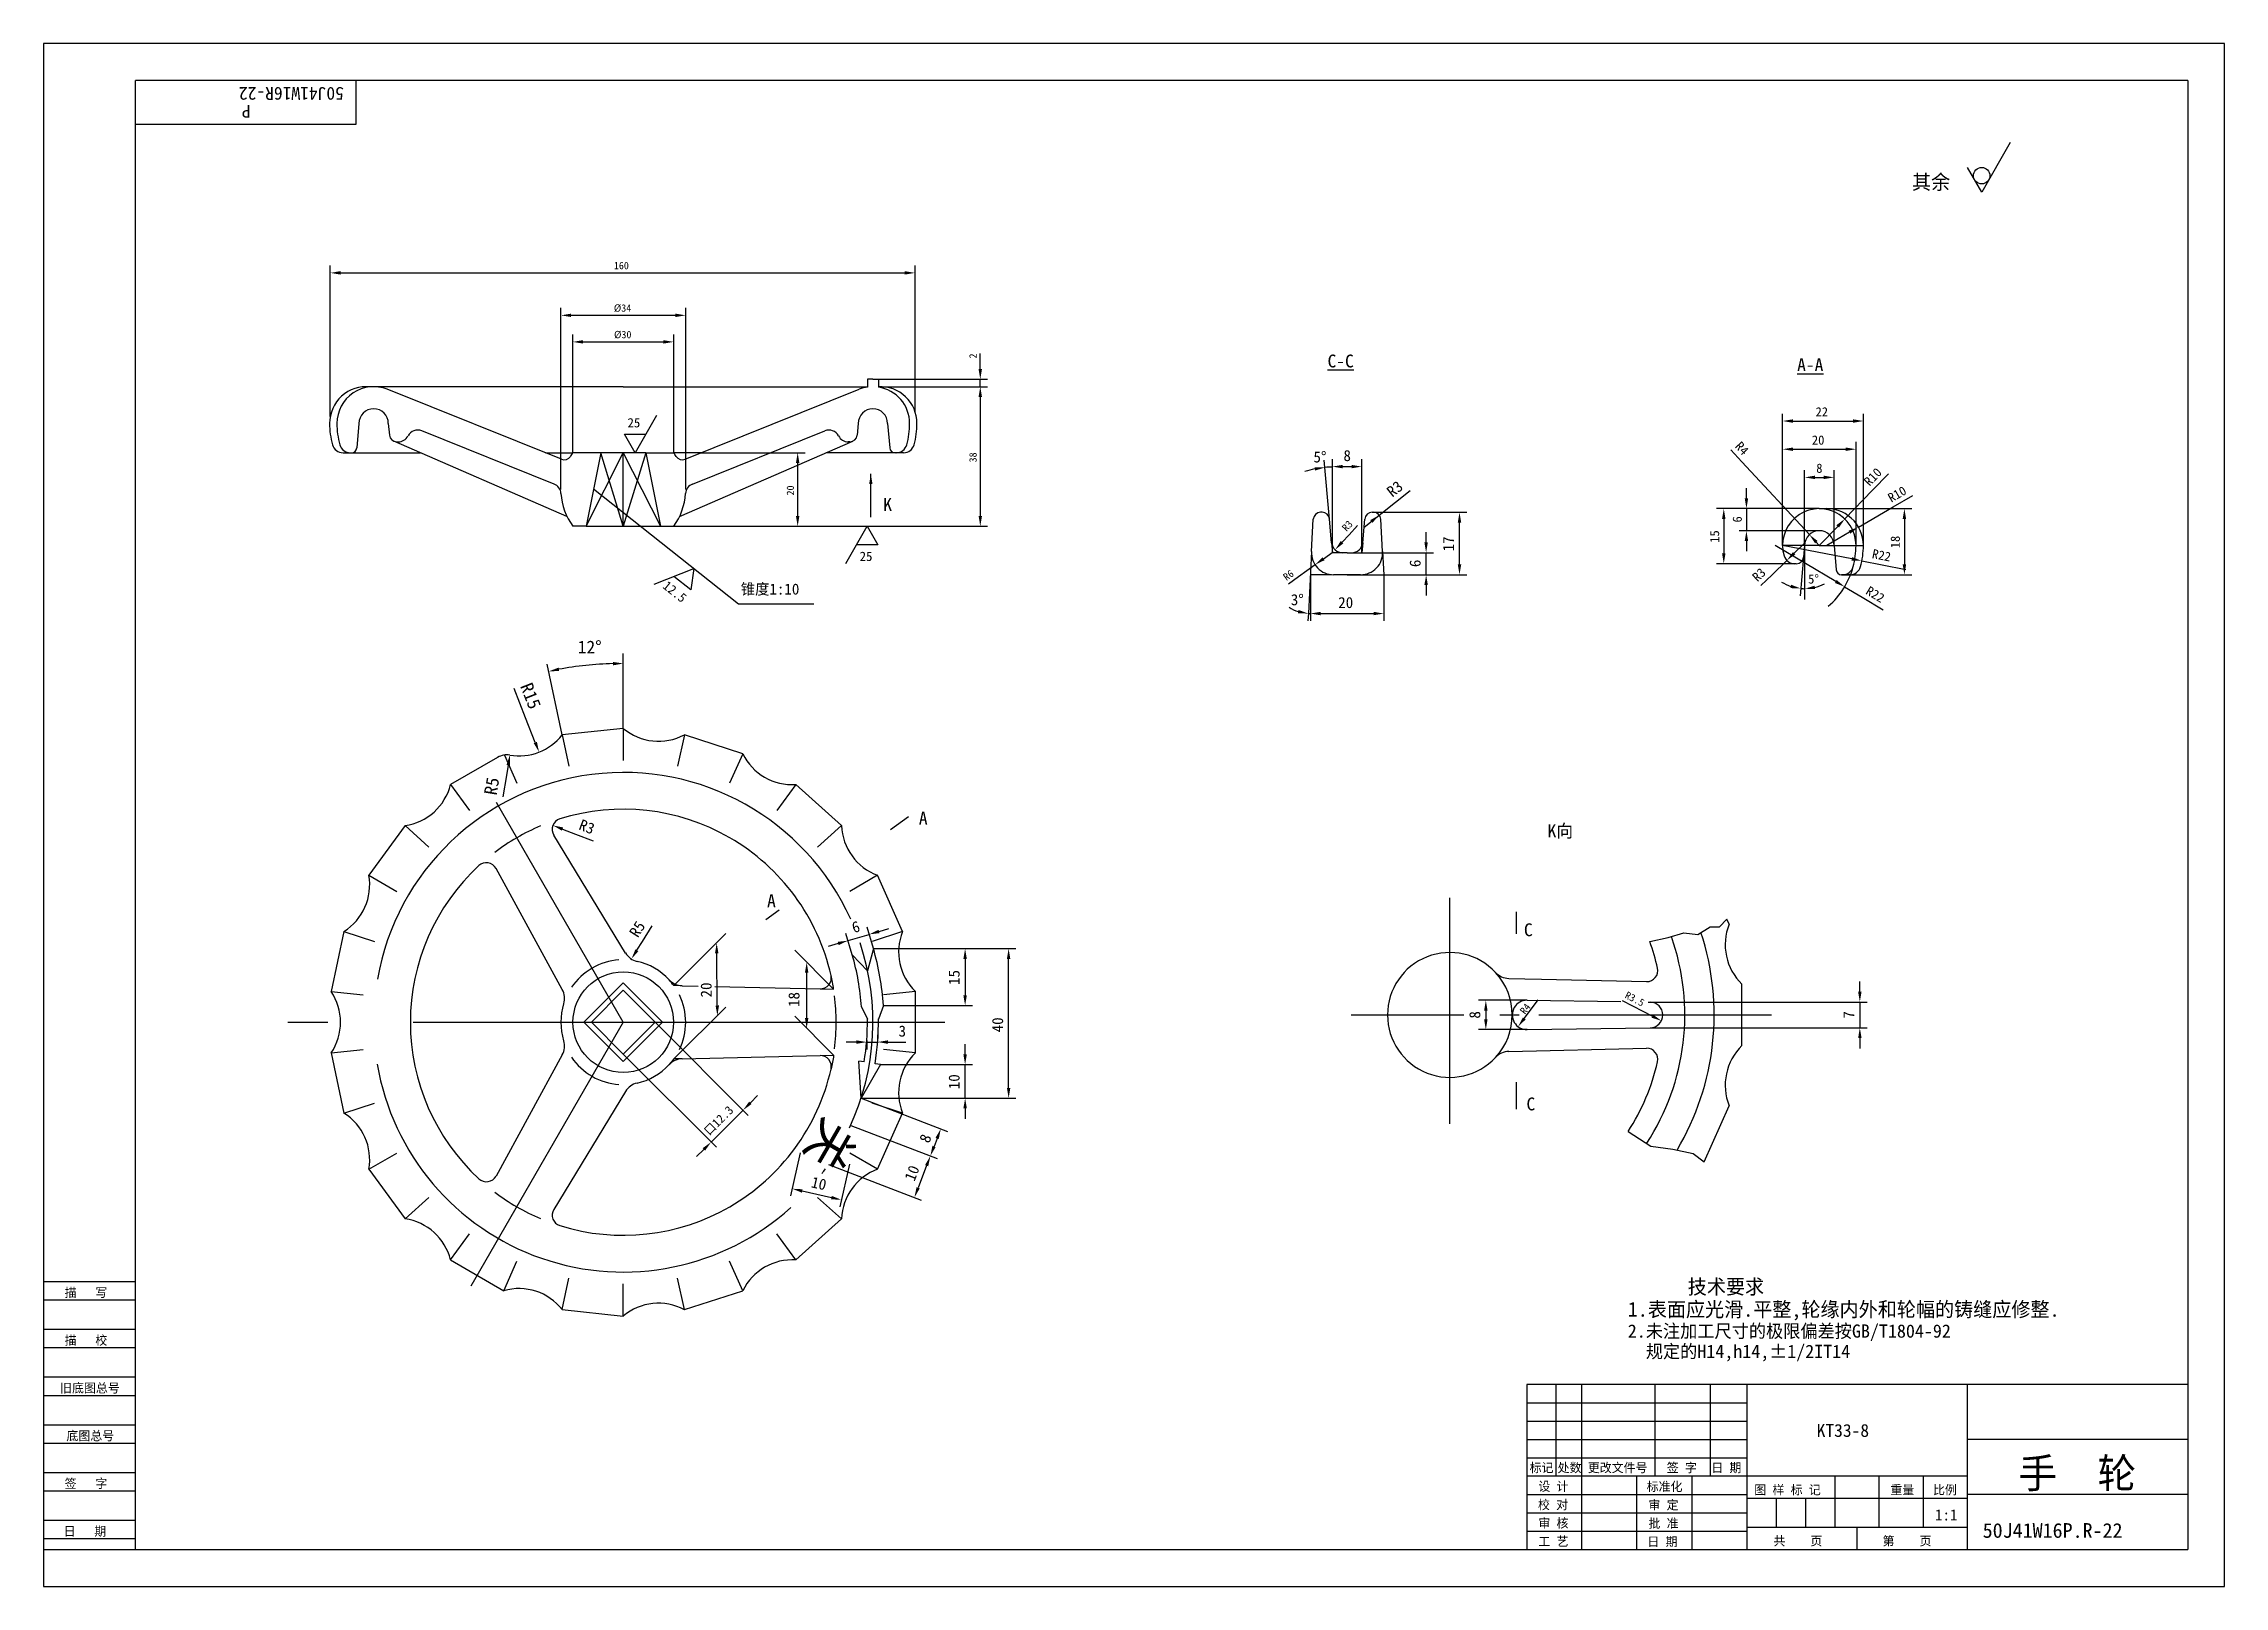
# Model space of a CAD drawing. Header units: metres. Extents: x 0 to 594, y 0 to 420.
import ezdxf

# ---------------------------------------------------------------- set-up
doc = ezdxf.new("R2010")
doc.units = ezdxf.units.M
for name, color, linetype in [('B', 3, 'Continuous'), ('C', 6, 'Continuous'), ('D', 1, 'Continuous'), ('FL', 5, 'Continuous'), ('T', 7, 'Continuous'), ('TL', 4, 'Continuous')]:
    doc.layers.add(name, color=color, linetype=linetype)

# ---------------------------------------------------------------- blocks, each defined once
blk = doc.blocks.new('TUKUN2')
at = {"layer": 'FL'}
for p, q in [((0, 420), (0, 0)), ((594, 420), (0, 420)), ((594, 0), (594, 420)), ((0, 78), (25, 78)), ((0, 70), (25, 70)), ((0, 65), (25, 65)), ((0, 57), (25, 57)), ((412, 30), (412, 55)), ((419, 10), (419, 55)), ((439, 30), (439, 55)), ((454, 30), (454, 55)), ((0, 52), (25, 52)), ((404, 50), (464, 50)), ((0, 44), (25, 44)), ((404, 45), (464, 45)), ((0, 39), (25, 39)), ((404, 40), (464, 40)), ((0, 31), (25, 31)), ((404, 35), (464, 35)), ((449, 10), (449, 30)), ((0, 26), (25, 26)), ((404, 25), (464, 25)), ((0, 18), (25, 18)), ((404, 20), (464, 20)), ((0, 13), (25, 13)), ((404, 15), (464, 15)), ((0, 0), (594, 0))]:
    blk.add_line(p, q, dxfattribs=at)
at = {"layer": 'TL'}
for p, q in [((25, 10), (25, 410)), ((584, 410), (25, 410)), ((85, 410), (85, 398)), ((584, 410), (584, 10)), ((85, 398), (25, 398)), ((0, 83), (25, 83)), ((404, 55), (404, 10)), ((584, 55), (404, 55)), ((464, 10), (464, 55)), ((524, 10), (524, 55)), ((584, 40), (524, 40)), ((524, 30), (404, 30)), ((434, 10), (434, 30)), ((488, 16), (488, 30)), ((500, 16), (500, 30)), ((512, 16), (512, 30)), ((464, 24), (524, 24)), ((472, 16), (472, 24)), ((480, 16), (480, 24)), ((584, 25), (524, 25)), ((524, 16), (464, 16)), ((494, 10), (494, 16)), ((0, 10), (584, 10))]:
    blk.add_line(p, q, dxfattribs=at)
at = {"layer": 'T'}
for s, p in [('描   写', (5.74, 78.76)), ('描   校', (5.74, 65.76)), ('旧底图总号', (4.49, 52.76)), ('底图总号', (6.22, 39.76)), ('标记', (404.75, 31.07)), ('处数', (412.38, 31.07)), ('更改文件号', (420.61, 31.07)), ('签 字', (442.1, 31.07)), ('日 期', (454.23, 31.07)), ('签   字', (5.74, 26.76)), ('校 对', (407.05, 20.99)), ('设 计', (407.14, 25.99)), ('标准化', (436.65, 25.93)), ('审 定', (437.13, 20.93)), ('图 样 标 记', (465.95, 25.04)), ('重量', (503.03, 25.04)), ('比例', (514.64, 25.04)), ('审 核', (407.14, 15.99)), ('批 准', (437.13, 15.93)), ('日   期', (5.45, 13.76)), ('工 艺', (407.14, 10.99)), ('日 期', (436.84, 10.93)), ('共    页', (471.18, 11.13)), ('第    页', (500.9, 11.13))]:
    blk.add_text(s, height=2.5, dxfattribs=at).set_placement(p)

msp = doc.modelspace()

# ---------------------------------------------------------------- linework, layer by layer
at = {"layer": 'B'}
for p, q in [((147.18, 153.58), (157.89, 164.29)), ((157.89, 164.29), (168.6, 153.58)), ((157.89, 142.87), (147.18, 153.58)), ((168.6, 153.58), (157.89, 142.87))]:
    msp.add_line(p, q, dxfattribs=at)
msp.add_lwpolyline([(395.5, 167.12, 2.55), (395.5, 144.02, 2.55)], format="xyb", dxfattribs=at)
for centre, radius, start, end in [((225.89, 316.61), 10, 0, 81.37), ((213.89, 316.61), 22, 344.74, 0), ((232.22, 311.61), 3, 270, 344.74)]:
    msp.add_arc(centre, radius, start, end, dxfattribs=at)
at = {"layer": 'C'}
for p, q in [((483.67, 283.4), (473.67, 283.4)), ((483.67, 283.4), (495.67, 283.4)), ((157.89, 153.58), (123.34, 213.43)), ((383.03, 125.88), (383.03, 187.45)), ((356.18, 155.57), (386.88, 155.57)), ((396.65, 155.57), (401.91, 155.57)), ((407.26, 155.57), (470.61, 155.57)), ((66.52, 153.58), (77.42, 153.58)), ((100.7, 153.58), (245.47, 153.58)), ((157.89, 153.58), (116.39, 81.7))]:
    msp.add_line(p, q, dxfattribs=at)
for start, end in [(24.37, 170.06), (334.96, 18.51), (189.64, 312.16), (322.76, 324.04)]:
    msp.add_arc((157.89, 153.58), 68, start, end, dxfattribs=at)
at = {"layer": 'D'}
for p, q in [((535.69, 393.07), (527.89, 379.55)), ((527.89, 379.55), (523.99, 386.31)), ((78.08, 318.53), (78.08, 359.59)), ((80.88, 357.59), (234.55, 357.59)), ((237.35, 319.86), (237.35, 359.59)), ((140.89, 298.61), (140.89, 348.03)), ((172.09, 346.03), (143.69, 346.03)), ((174.89, 298.61), (174.89, 348.03)), ((144.14, 308.61), (144.14, 340.8)), ((146.94, 338.8), (168.84, 338.8)), ((171.64, 308.61), (171.64, 340.8)), ((255.13, 334.21), (255.13, 335.63)), ((255.13, 331.41), (255.13, 334.21)), ((227.39, 328.61), (257.13, 328.61)), ((255.13, 326.61), (255.13, 328.61)), ((227.89, 326.61), (257.13, 326.61)), ((254.96, 326.61), (257.13, 326.61)), ((255.13, 323.81), (255.13, 291.41)), ((255.13, 323.81), (255.13, 321.01)), ((166.97, 318.75), (161.11, 308.61)), ((473.67, 311.58), (473.67, 319.26)), ((476.47, 317.26), (492.87, 317.26)), ((495.67, 283.4), (495.67, 319.26)), ((158.18, 313.68), (164.04, 313.68)), ((161.11, 308.61), (158.18, 313.68)), ((462.58, 306.17), (459.61, 309.38)), ((473.67, 283.4), (473.67, 311.58)), ((476.47, 309.58), (490.87, 309.58)), ((493.67, 283.4), (493.67, 311.58)), ((179.11, 308.61), (207.39, 308.61)), ((205.39, 291.41), (205.39, 305.81)), ((350.25, 290.58), (348.84, 306.62)), ((351.05, 281.4), (351.05, 306.85)), ((353.85, 304.85), (356.25, 304.85)), ((359.05, 281.4), (359.05, 306.85)), ((480.95, 286.34), (462.58, 306.17)), ((479.67, 283.4), (479.67, 303.91)), ((487.67, 283.4), (487.67, 303.91)), ((149.78, 298.78), (189.26, 267.52)), ((368.21, 295.13), (372.2, 298.3)), ((463.81, 296.2), (463.81, 299)), ((482.47, 301.91), (484.87, 301.91)), ((490.62, 290.6), (498.19, 298.43)), ((498.19, 298.43), (502.47, 302.86)), ((359.66, 288.33), (368.21, 295.13)), ((361.85, 292.4), (387.66, 292.4)), ((461.81, 293.4), (455.64, 293.4)), ((483.67, 293.4), (461.81, 293.4)), ((463.81, 293.4), (463.81, 287.4)), ((483.67, 293.4), (508.84, 293.4)), ((494.33, 288.4), (503.81, 293.87)), ((503.81, 293.87), (509.15, 296.95)), ((171.64, 288.61), (207.39, 288.61)), ((207.39, 288.61), (257.13, 288.61)), ((218.49, 278.47), (224.35, 288.61)), ((224.35, 288.61), (227.27, 283.54)), ((353.66, 284.26), (355.57, 286.31)), ((355.57, 286.31), (357.9, 288.82)), ((361.64, 289.91), (362.26, 290.4)), ((376.57, 284.2), (376.57, 287)), ((385.66, 278.2), (385.66, 289.6)), ((457.64, 290.6), (457.64, 281.2)), ((483.67, 287.4), (461.81, 287.4)), ((488.67, 288.58), (483.67, 283.4)), ((491.9, 287), (485.67, 283.4)), ((506.84, 290.6), (506.84, 278.2)), ((227.27, 283.54), (221.42, 283.54)), ((345.38, 281.72), (344.5, 264.86)), ((348.62, 279.76), (351.21, 281.64)), ((350.81, 284.14), (351.05, 281.4)), ((353.8, 281.4), (351.05, 281.4)), ((356.3, 281.4), (378.57, 281.4)), ((356.3, 281.4), (359.05, 281.4)), ((359.29, 284.14), (359.05, 281.4)), ((364.72, 281.72), (365.05, 275.4)), ((376.57, 275.4), (376.57, 281.4)), ((463.81, 284.6), (463.81, 281.8)), ((474.81, 279.32), (470.79, 275.42)), ((488.16, 273.57), (471.67, 283.4)), ((492.51, 279.73), (473.67, 283.4)), ((476.82, 281.27), (479.73, 284.09)), ((479.39, 280.23), (478.47, 269.66)), ((479.67, 283.4), (479.67, 268.71)), ((482.85, 284.29), (483.67, 283.4)), ((495.26, 279.19), (500.76, 278.12)), ((166.26, 272.81), (177.14, 277.12)), ((176.29, 271.32), (171.7, 274.96)), ((177.14, 277.12), (176.29, 271.32)), ((341.82, 274.83), (339.12, 272.88)), ((346.35, 278.12), (341.82, 274.83)), ((345.05, 275.4), (345.05, 262.84)), ((350.75, 275.4), (345.05, 275.4)), ((358.73, 275.4), (378.57, 275.4)), ((365.05, 275.4), (365.05, 262.84)), ((378.57, 275.4), (387.66, 275.4)), ((477.4, 278.4), (455.64, 278.4)), ((470.79, 275.42), (467.73, 272.45)), ((489.74, 275.4), (508.84, 275.4)), ((500.76, 278.12), (507.27, 276.85)), ((189.26, 267.52), (209.8, 267.52)), ((376.57, 272.6), (376.57, 269.8)), ((490.56, 272.14), (495.37, 269.27)), ((495.37, 269.27), (501.08, 265.87)), ((344.5, 264.86), (344.39, 262.85)), ((347.85, 264.84), (362.25, 264.84)), ((141.26, 231.83), (137.17, 251.07)), ((157.89, 233.58), (157.89, 254)), ((131.27, 236.48), (128.13, 244.47)), ((133.92, 229.74), (131.27, 236.48)), ((126.07, 220.77), (125.1, 214.93)), ((126.53, 223.53), (126.07, 220.77)), ((141.34, 206.16), (144.91, 204.78)), ((144.91, 204.78), (149.66, 202.94)), ((163.08, 175.54), (165.78, 179.86)), ((226.01, 173.61), (224.3, 179.42)), ((227.55, 178.29), (230.24, 179.08)), ((161.59, 173.17), (163.08, 175.54)), ((171.64, 163.58), (185.78, 177.72)), ((183.49, 158.13), (183.35, 172.33)), ((215.19, 162.58), (204.58, 173.19)), ((216.42, 175.01), (213.73, 174.22)), ((220.25, 171.92), (218.54, 177.72)), ((219.11, 175.8), (224.86, 177.5)), ((226.01, 173.61), (253, 173.61)), ((253, 173.61), (264.85, 173.61)), ((207.84, 167.12), (207.84, 154.72)), ((251, 170.81), (251, 160.93)), ((262.85, 135.71), (262.85, 170.81)), ((173.92, 163.53), (171.64, 163.58)), ((211.48, 162.67), (215.19, 162.58)), ((494.7, 161.87), (494.7, 164.67)), ((171.64, 143.58), (185.78, 157.72)), ((215.19, 144.58), (204.58, 155.19)), ((228.74, 158.13), (253, 158.13)), ((404.09, 159.57), (390.83, 159.57)), ((392.83, 156.77), (392.83, 154.37)), ((403.3, 154.61), (405, 156.84)), ((405, 156.84), (407.12, 159.64)), ((435.66, 156.52), (430.06, 159.37)), ((438.15, 155.25), (435.66, 156.52)), ((437.58, 159.07), (496.7, 159.07)), ((494.7, 159.07), (494.7, 152.07)), ((166.59, 153.58), (191.94, 128.23)), ((224.21, 148.62), (224.21, 146.18)), ((227.18, 148.18), (227.18, 150.18)), ((404.09, 151.57), (390.83, 151.57)), ((437.58, 152.07), (496.7, 152.07)), ((494.7, 149.27), (494.7, 146.47)), ((157.89, 144.88), (183.24, 119.53)), ((173.92, 143.63), (171.64, 143.58)), ((211.48, 144.49), (215.19, 144.58)), ((221.41, 148.18), (218.61, 148.18)), ((224.21, 148.18), (227.18, 148.18)), ((229.98, 148.18), (232.78, 148.18)), ((232.78, 148.18), (234.87, 148.18)), ((251, 144.84), (251, 147.64)), ((227.95, 142.04), (253, 142.04)), ((251, 132.91), (251, 142.04)), ((192.5, 131.63), (194.48, 133.61)), ((222.67, 132.91), (253, 132.91)), ((222.67, 132.91), (246.24, 123.85)), ((253, 132.91), (264.85, 132.91)), ((181.82, 120.95), (190.52, 129.65)), ((219.83, 125.51), (243.39, 116.44)), ((219.83, 125.51), (243.39, 116.44)), ((251, 130.11), (251, 127.31)), ((179.85, 118.97), (177.87, 116.99)), ((243.37, 121.95), (242.53, 119.77)), ((206.1, 118), (203.46, 106.31)), ((213.8, 114.87), (239.05, 105.16)), ((219.52, 114.97), (216.88, 103.28)), ((240.52, 114.55), (238.19, 108.49)), ((206.63, 107.64), (214.59, 105.84))]:
    msp.add_line(p, q, dxfattribs=at)
for points in [[(171.64, 163.58, 0.03), (170.37, 165.13, 0.07)], [(215.19, 162.58, 0.02), (214.47, 166.32, 0.02)], [(171.64, 143.58, -0.03), (170.37, 142.03, -0.07)], [(215.19, 144.58, -0.02), (214.47, 140.84, -0.02)]]:
    msp.add_lwpolyline(points, format="xyb", dxfattribs=at)
msp.add_circle((527.89, 384.05), 2.25, dxfattribs=at)
for centre, radius, start, end in [((351.05, 281.4), 23.32, 101.88, 108.77), ((351.05, 281.4), 23.32, 90, 95), ((479.67, 283.4), 11.79, 237.73, 251.37), ((471.67, 283.4), 22, 311.06, 344.74), ((479.67, 283.4), 11.79, 265, 270), ((479.67, 283.4), 11.79, 283.63, 297.27), ((345.05, 275.4), 10.57, 236.57, 251.78), ((345.05, 275.4), 10.57, 267, 270), ((157.89, 153.58), 97.67, 91.64, 100.36)]:
    msp.add_arc(centre, radius, start, end, dxfattribs=at)
for points in [[(80.88, 358.06), (80.88, 357.13), (78.08, 357.59)], [(234.55, 358.06), (234.55, 357.13), (237.35, 357.59)], [(143.69, 346.5), (143.69, 345.57), (140.89, 346.03)], [(172.09, 346.5), (172.09, 345.57), (174.89, 346.03)], [(146.94, 339.27), (146.94, 338.34), (144.14, 338.8)], [(168.84, 339.27), (168.84, 338.34), (171.64, 338.8)], [(254.67, 331.41), (255.6, 331.41), (255.13, 328.61)], [(254.67, 323.81), (255.6, 323.81), (255.13, 326.61)], [(254.67, 323.81), (255.6, 323.81), (255.13, 326.61)], [(476.47, 317.72), (476.47, 316.79), (473.67, 317.26)], [(492.87, 317.72), (492.87, 316.79), (495.67, 317.26)], [(476.47, 310.04), (476.47, 309.11), (473.67, 309.58)], [(490.87, 310.04), (490.87, 309.11), (493.67, 309.58)], [(204.92, 305.81), (205.86, 305.81), (205.39, 308.61)], [(346.18, 304.68), (346.32, 303.76), (349.02, 304.63)], [(353.85, 305.31), (353.85, 304.38), (351.05, 304.85)], [(356.25, 305.31), (356.25, 304.38), (359.05, 304.85)], [(482.47, 302.38), (482.47, 301.45), (479.67, 301.91)], [(484.87, 302.38), (484.87, 301.45), (487.67, 301.91)], [(204.92, 291.41), (205.86, 291.41), (205.39, 288.61)], [(254.67, 291.41), (255.6, 291.41), (255.13, 288.61)], [(361.93, 289.54), (361.35, 290.27), (363.83, 291.65)], [(385.2, 289.6), (386.13, 289.6), (385.66, 292.4)], [(457.18, 290.6), (458.11, 290.6), (457.64, 293.4)], [(463.35, 296.2), (464.28, 296.2), (463.81, 293.4)], [(506.37, 290.6), (507.31, 290.6), (506.84, 293.4)], [(463.35, 284.6), (464.28, 284.6), (463.81, 287.4)], [(482.51, 283.97), (483.19, 284.6), (480.95, 286.34)], [(489.01, 288.26), (488.33, 288.91), (490.62, 290.6)], [(492.14, 286.6), (491.67, 287.41), (494.33, 288.4)], [(348.9, 279.38), (348.35, 280.14), (346.35, 278.12)], [(354.01, 283.94), (353.32, 284.58), (351.76, 282.21)], [(376.1, 284.2), (377.03, 284.2), (376.57, 281.4)], [(457.18, 281.2), (458.11, 281.2), (457.64, 278.4)], [(477.14, 280.93), (476.49, 281.6), (474.81, 279.32)], [(492.42, 279.27), (492.6, 280.19), (495.26, 279.19)], [(376.1, 272.6), (377.03, 272.6), (376.57, 275.4)], [(385.2, 278.2), (386.13, 278.2), (385.66, 275.4)], [(487.92, 273.17), (488.4, 273.97), (490.56, 272.14)], [(506.37, 278.2), (507.31, 278.2), (506.84, 275.4)], [(475.99, 272.69), (475.8, 271.77), (478.64, 271.66)], [(482.5, 271.48), (482.39, 272.41), (479.67, 271.61)], [(341.83, 265.82), (341.66, 264.9), (344.5, 264.84)], [(347.85, 265.31), (347.85, 264.38), (345.05, 264.84)], [(362.25, 265.31), (362.25, 264.38), (365.05, 264.84)], [(140.42, 249.2), (140.24, 250.11), (137.58, 249.11)], [(155.08, 251.67), (155.1, 250.74), (157.89, 251.25)], [(126.99, 223.46), (126.07, 223.61), (126.99, 226.29)], [(133.49, 229.57), (134.36, 229.91), (134.95, 227.13)], [(141.17, 205.73), (141.51, 206.6), (138.73, 207.17)], [(227.42, 178.74), (227.68, 177.84), (224.86, 177.5)], [(161.99, 172.92), (161.2, 173.42), (160.11, 170.8)], [(183.82, 172.34), (182.88, 172.33), (183.32, 175.13)], [(216.29, 175.46), (216.55, 174.57), (219.11, 175.8)], [(250.53, 170.81), (251.47, 170.81), (251, 173.61)], [(262.38, 170.81), (263.32, 170.81), (262.85, 173.61)], [(207.38, 167.12), (208.31, 167.12), (207.84, 169.92)], [(250.53, 160.93), (251.47, 160.93), (251, 158.13)], [(494.24, 161.87), (495.17, 161.87), (494.7, 159.07)], [(183.96, 158.14), (183.03, 158.13), (183.52, 155.33)], [(207.38, 154.72), (208.31, 154.72), (207.84, 151.92)], [(392.37, 156.77), (393.3, 156.77), (392.83, 159.57)], [(403.67, 154.33), (402.93, 154.89), (401.61, 152.38)], [(437.94, 154.83), (438.36, 155.67), (440.65, 153.98)], [(221.41, 148.65), (221.41, 147.71), (224.21, 148.18)], [(229.98, 148.65), (229.98, 147.71), (227.18, 148.18)], [(392.37, 154.37), (393.3, 154.37), (392.83, 151.57)], [(494.24, 149.27), (495.17, 149.27), (494.7, 152.07)], [(250.53, 144.84), (251.47, 144.84), (251, 142.04)], [(192.17, 131.96), (192.83, 131.3), (190.52, 129.65)], [(250.53, 130.11), (251.47, 130.11), (251, 132.91)], [(262.38, 135.71), (263.32, 135.71), (262.85, 132.91)], [(179.52, 119.3), (180.18, 118.64), (181.82, 120.95)], [(242.1, 119.94), (242.97, 119.61), (241.53, 117.16)], [(242.94, 122.12), (243.81, 121.78), (244.38, 124.56)], [(240.09, 114.71), (240.96, 114.38), (241.53, 117.16)], [(206.73, 108.1), (206.52, 107.19), (203.9, 108.26)], [(237.76, 108.65), (238.63, 108.32), (237.19, 105.87)], [(214.69, 106.3), (214.48, 105.39), (217.32, 105.23)]]:
    msp.add_solid(points, dxfattribs=at)
at = {"layer": 'FL'}
for p, q in [((147.74, 288.61), (157.89, 308.61)), ((157.89, 288.61), (151.74, 308.61)), ((164.04, 308.61), (157.89, 288.61)), ((157.89, 308.61), (168.04, 288.61))]:
    msp.add_line(p, q, dxfattribs=at)
for points in [[(437.48, 175.53), (442.49, 176.65), (446.73, 177.9), (450.56, 177.49), (453.95, 179.56), (456.49, 179.56), (458.52, 181.61)], [(431.58, 123.84), (437.81, 119.88), (443.76, 119.05), (449.27, 117.81), (452.31, 115.57)]]:
    msp.add_lwpolyline(points, dxfattribs=at)
at = {"layer": 'TL'}
for p, q in [((225.89, 328.61), (224.39, 328.61)), ((224.39, 328.61), (224.39, 326.49)), ((225.89, 328.61), (227.39, 328.61)), ((227.39, 328.61), (227.39, 326.49)), ((157.89, 326.61), (87.89, 326.61)), ((141.05, 306.85), (93.62, 325.89)), ((157.89, 326.61), (224.39, 326.61)), ((174.73, 306.85), (222.17, 325.89)), ((227.39, 326.61), (227.89, 326.61)), ((85.89, 316.61), (85.31, 309.98)), ((93.89, 316.61), (94.17, 313.43)), ((221.89, 316.61), (221.61, 313.43)), ((229.89, 316.61), (230.47, 309.98)), ((142.54, 291.3), (95.36, 311.77)), ((96.16, 311.61), (96.6, 311.61)), ((139.05, 300.11), (103.01, 314.57)), ((173.24, 291.3), (220.42, 311.77)), ((176.73, 300.11), (212.77, 314.57)), ((219.62, 311.61), (219.18, 311.61)), ((81.56, 308.61), (83.56, 308.61)), ((83.56, 308.61), (102.66, 308.61)), ((83.56, 308.61), (83.82, 308.61)), ((136.67, 308.61), (144.14, 308.61)), ((151.74, 308.61), (144.14, 308.61)), ((151.74, 308.61), (147.74, 288.61)), ((164.04, 308.61), (151.74, 308.61)), ((157.89, 288.61), (157.89, 308.61)), ((164.04, 308.61), (168.04, 288.61)), ((164.04, 308.61), (171.64, 308.61)), ((179.11, 308.61), (171.64, 308.61)), ((232.22, 308.61), (213.12, 308.61)), ((232.22, 308.61), (231.97, 308.61)), ((234.22, 308.61), (232.22, 308.61)), ((225.32, 291.06), (225.32, 302.89)), ((348.26, 292.4), (347.84, 292.4)), ((361.85, 292.4), (362.26, 292.4)), ((147.74, 288.61), (144.14, 288.61)), ((147.74, 288.61), (168.04, 288.61)), ((168.04, 288.61), (171.64, 288.61)), ((345.38, 281.72), (345.84, 290.51)), ((350.81, 284.14), (350.25, 290.58)), ((359.29, 284.14), (359.85, 290.58)), ((364.72, 281.72), (364.26, 290.51)), ((355.05, 281.4), (353.8, 281.4)), ((355.05, 281.4), (356.3, 281.4)), ((479.67, 283.4), (479.39, 280.23)), ((487.67, 283.4), (488.25, 276.77)), ((358.73, 275.4), (351.37, 275.4)), ((355.05, 275.4), (358.73, 275.4)), ((477.4, 278.4), (476.96, 278.4)), ((490, 275.4), (489.74, 275.4)), ((492, 275.4), (490, 275.4)), ((157.89, 233.58), (141.26, 231.83)), ((141.26, 231.83), (143.08, 223.26)), ((157.89, 233.58), (157.89, 224.81)), ((174.52, 231.83), (172.7, 223.26)), ((190.43, 226.66), (174.52, 231.83)), ((125.51, 226.32), (128.92, 218.66)), ((190.43, 226.66), (186.86, 218.66)), ((123.67, 225.69), (110.87, 218.3)), ((110.87, 218.3), (116.02, 211.21)), ((204.91, 218.3), (199.76, 211.21)), ((217.34, 207.11), (204.91, 218.3)), ((230.69, 206.05), (235.57, 209.57)), ((98.44, 207.11), (88.61, 193.58)), ((98.44, 207.11), (104.95, 201.25)), ((158.49, 172.43), (138.97, 204.53)), ((217.34, 207.11), (210.83, 201.25)), ((88.61, 193.58), (96.2, 189.2)), ((141.26, 162.49), (123.23, 195.45)), ((227.17, 193.58), (219.58, 189.2)), ((233.98, 178.3), (227.17, 193.58)), ((196.73, 181.58), (200.35, 184.19)), ((81.81, 178.3), (78.33, 161.94)), ((81.81, 178.3), (90.14, 175.59)), ((233.98, 178.3), (225.64, 175.59)), ((401.18, 177.67), (401.18, 183.68)), ((459.11, 180.29), (458.52, 181.61)), ((226.01, 173.61), (224.44, 167.56)), ((224.44, 167.56), (220.25, 171.92)), ((78.33, 161.94), (87.05, 161.03)), ((157.89, 162.28), (149.19, 153.58)), ((162.24, 157.93), (157.89, 162.28)), ((173.92, 163.53), (178.29, 163.43)), ((182.83, 163.32), (211.48, 162.67)), ((237.45, 161.94), (228.73, 161.03)), ((237.45, 145.22), (237.45, 161.94)), ((399.06, 165.52), (403.42, 165.41)), ((403.42, 165.41), (407.97, 165.31)), ((407.97, 165.31), (436.61, 164.65)), ((462.59, 147.21), (462.59, 163.93)), ((166.59, 153.58), (162.24, 157.93)), ((222.76, 157.74), (224.38, 154.46)), ((228.74, 158.13), (227.39, 154.46)), ((404.09, 159.57), (429.63, 159.19)), ((437.06, 159.07), (437.58, 159.07)), ((149.19, 153.58), (157.89, 144.88)), ((157.89, 144.88), (166.59, 153.58)), ((404.09, 151.57), (437.58, 152.07)), ((78.33, 145.22), (87.05, 146.13)), ((78.33, 145.22), (81.81, 128.86)), ((141.26, 144.67), (123.23, 111.71)), ((173.92, 143.63), (211.48, 144.49)), ((223.51, 142.77), (222.03, 143.02)), ((222.67, 132.91), (222.03, 143.02)), ((237.45, 145.22), (228.73, 146.13)), ((399.06, 145.62), (436.61, 146.48)), ((227.95, 142.04), (222.67, 132.91)), ((227.95, 142.04), (226.47, 142.29)), ((401.18, 129.92), (401.18, 137.26)), ((81.81, 128.86), (90.14, 131.57)), ((158.49, 134.73), (138.97, 102.63)), ((233.98, 128.86), (225.64, 131.57)), ((452.31, 115.57), (459.11, 130.85)), ((227.17, 113.58), (233.98, 128.86)), ((88.61, 113.58), (96.2, 117.96)), ((88.61, 113.58), (98.44, 100.05)), ((227.17, 113.58), (219.58, 117.96)), ((98.44, 100.05), (104.95, 105.91)), ((217.34, 100.05), (210.83, 105.91)), ((110.87, 88.86), (116.02, 95.95)), ((204.91, 88.86), (199.76, 95.95)), ((204.91, 88.86), (217.34, 100.05)), ((110.87, 88.86), (125.35, 80.5)), ((125.35, 80.5), (128.92, 88.5)), ((141.26, 75.33), (143.08, 83.9)), ((174.52, 75.33), (172.7, 83.9)), ((190.43, 80.5), (186.86, 88.5)), ((157.89, 73.58), (157.89, 82.35)), ((174.52, 75.33), (190.43, 80.5)), ((141.26, 75.33), (157.89, 73.58))]:
    msp.add_line(p, q, dxfattribs=at)
msp.add_circle((157.89, 153.58), 13.7, dxfattribs=at)
for centre, radius, start, end in [((87.89, 316.61), 10, 84.26, 180), ((89.89, 316.61), 10, 68.13, 180), ((225.89, 316.61), 10, 98.63, 111.87), ((227.89, 316.61), 10, 0, 92.87), ((99.89, 316.61), 22, 180, 195.26), ((101.89, 316.61), 22, 180, 195.26), ((89.89, 316.61), 4, 0, 180), ((225.89, 316.61), 4, 0, 180), ((215.89, 316.61), 22, 344.74, 0), ((81.56, 311.61), 3, 195.26, 270), ((83.56, 311.61), 3, 195.26, 270), ((83.82, 310.11), 1.5, 270, 355), ((96.16, 313.61), 2, 185, 270), ((96.6, 314.61), 3, 270, 331.98), ((101.9, 311.79), 3, 68.13, 151.98), ((213.89, 311.79), 3, 28.02, 111.87), ((219.18, 314.61), 3, 208.02, 270), ((219.62, 313.61), 2, 270, 355), ((231.97, 310.11), 1.5, 185, 270), ((234.22, 311.61), 3, 270, 344.74), ((141.8, 308.7), 2, 248.13, 327.9), ((157.89, 298.61), 17, 143.97, 147.9), ((157.89, 298.61), 17, 32.1, 36.03), ((173.99, 308.7), 2, 212.1, 291.87), ((137.93, 297.32), 3, 3.68, 68.13), ((157.89, 298.61), 17, 183.68, 216.03), ((157.89, 298.61), 17, 323.97, 356.32), ((177.85, 297.32), 3, 111.87, 176.32), ((347.84, 290.4), 2, 90, 177), ((348.26, 290.4), 2, 5, 90), ((361.85, 290.4), 2, 90, 175), ((362.26, 290.4), 2, 3, 90), ((483.67, 283.4), 10, 0, 196.6), ((485.67, 283.4), 10, 0, 95.74), ((483.67, 283.4), 4, 0, 180), ((351.37, 281.4), 6, 177, 270), ((353.8, 284.4), 3, 185, 270), ((356.3, 284.4), 3, 270, 355), ((358.73, 281.4), 6, 270, 3), ((476.96, 281.4), 3, 196.6, 270), ((477.4, 280.4), 2, 270, 355), ((471.67, 283.4), 22, 344.74, 0), ((473.67, 283.4), 22, 344.74, 0), ((489.74, 276.9), 1.5, 185, 270), ((490, 278.4), 3, 270, 344.74), ((492, 278.4), 3, 270, 344.74), ((129.46, 241.09), 15, 260.54, 321.88), ((167.51, 245.09), 15, 230.12, 297.88), ((126.17, 221.36), 5, 80.54, 120), ((203.9, 233.27), 15, 206.12, 273.88), ((96.32, 221.96), 15, 278.12, 345.88), ((141.53, 206.09), 3, 107.31, 211.32), ((157.89, 153.58), 58, 12.69, 107.31), ((157.89, 153.58), 58, 120, 127.13), ((157.89, 153.58), 58, 112.87, 120), ((232.33, 207.66), 15, 182.12, 249.88), ((157.89, 153.58), 58, 132.69, 227.31), ((120.6, 194.01), 3, 28.68, 132.69), ((73.83, 191.01), 15, 302.12, 9.88), ((247.89, 172.71), 15, 158.12, 225.88), ((473.03, 174.7), 15, 158.12, 225.88), ((162.76, 175.03), 5, 211.32, 257.2), ((157.89, 153.58), 71, 3.67, 16.39), ((383.03, 155.57), 64, 326.9, 19.48), ((383.03, 155.57), 58, 12.69, 20.13), ((383.03, 155.57), 72, 329.28, 18.17), ((157.89, 153.58), 17, 120, 145.99), ((157.89, 153.58), 17, 94.01, 120), ((157.89, 153.58), 17, 42.8, 77.2), ((157.89, 153.58), 65, 3.67, 16.39), ((383.03, 155.57), 17, 317.2, 42.8), ((399.17, 170.51), 5, 222.8, 268.68), ((436.68, 167.65), 3, 268.68, 12.69), ((65.88, 153.58), 15, 326.12, 33.88), ((136.88, 160.09), 5, 342.8, 28.68), ((174.03, 168.53), 5, 222.8, 268.68), ((157.89, 153.58), 17, 360, 25.99), ((211.55, 165.66), 3, 268.68, 12.69), ((157.89, 153.58), 58, 360, 7.13), ((157.89, 153.58), 17, 162.8, 197.2), ((157.89, 153.58), 66.5, 350.65, 0.76), ((157.89, 153.58), 69.5, 350.65, 0.73), ((404.03, 155.57), 4, 89.14, 270.86), ((437.53, 155.57), 3.5, 270.86, 89.14), ((136.88, 147.07), 5, 331.32, 17.2), ((157.89, 153.58), 17, 334.01, 0), ((157.89, 153.58), 58, 352.87, 0), ((157.89, 153.58), 17, 214.01, 240), ((174.03, 138.63), 5, 91.32, 137.2), ((211.55, 141.5), 3, 347.31, 91.32), ((247.89, 134.45), 15, 134.12, 201.88), ((399.17, 140.62), 5, 91.32, 137.2), ((383.03, 155.57), 58, 326.83, 347.31), ((436.68, 143.48), 3, 347.31, 91.32), ((473.03, 136.44), 15, 134.12, 201.88), ((157.89, 153.58), 58, 252.69, 347.31), ((157.89, 153.58), 17, 240, 265.99), ((162.76, 132.13), 5, 102.8, 148.68), ((157.89, 153.58), 17, 282.8, 317.2), ((73.83, 116.15), 15, 350.12, 57.88), ((232.33, 99.5), 15, 110.12, 177.88), ((120.6, 113.15), 3, 227.31, 331.32), ((157.89, 153.58), 58, 232.87, 240), ((157.89, 153.58), 58, 240, 247.13), ((141.53, 101.07), 3, 148.68, 252.69), ((96.32, 85.2), 15, 14.12, 81.88), ((203.9, 73.89), 15, 86.12, 153.88), ((129.46, 66.07), 15, 38.12, 105.88), ((167.51, 62.07), 15, 62.12, 129.88)]:
    msp.add_arc(centre, radius, start, end, dxfattribs=at)
msp.add_solid([(224.87, 300.09), (225.32, 302.89), (225.77, 300.09)], dxfattribs=at)

# ---------------------------------------------------------------- block references
at = {"layer": 'D'}
msp.add_blockref('TUKUN2', (0, 0), dxfattribs=at)

# ---------------------------------------------------------------- texts
for s, height, rotation, p in [('50J41W16R-22', 3.5, 180, (81.78, 408.15)), ('P', 3.5, 180, (56.37, 403.32)), ('2', 2, 90, (254.13, 334.3)), ('R4', 2.5, 312.81, (460.53, 310.23)), ('38', 2, 90, (254.13, 305.99)), ('R10', 2.5, 45.98, (497.35, 299.37)), ('20', 2, 90, (204.39, 296.99)), ('R3', 3, 38.48, (367.35, 296.36)), ('R10', 2.5, 29.97, (503.27, 295)), ('6', 2.5, 90, (462.56, 289.63)), ('R3', 2, 47.15, (354.9, 287.06)), ('17', 3, 90, (384.16, 281.76)), ('15', 2.5, 90, (456.39, 284.12)), ('18', 2.5, 90, (505.59, 282.62)), ('6', 3, 90, (375.07, 277.48)), ('R22', 2.5, 348.96, (497.88, 279.97)), ('12.5', 2.55, 321.6, (168.41, 271.96)), ('R6', 2, 35.92, (338.54, 273.69)), ('R3', 2.5, 44.14, (466.86, 273.35)), ('R22', 2.5, 329.2, (496.09, 270.3)), ('R15', 3.5, 291.47, (129.75, 245.11)), ('R5', 3.5, 80.54, (123.37, 215.22)), ('R3', 3, 338.83, (145.54, 206.14)), ('R5', 3, 57.94, (161.86, 176.41)), ('6', 3, 16.39, (220.67, 177.83)), ('15', 3, 90, (249.5, 163.73)), ('20', 3, 90.58, (181.98, 160.34)), ('18', 3, 90, (205.88, 157.72)), ('R3.5', 2, 332.99, (430.52, 160.27)), ('40', 3, 90, (261.35, 150.83)), ('8', 3, 90, (391.33, 154.57)), ('R4', 2, 52.79, (403.53, 155.56)), ('7', 3, 90, (493.2, 154.57)), ('10', 3, 90, (249.5, 135.34)), ('口12.3', 2.4, 45, (181.29, 122.57)), ('8', 3, 68.96, (241.19, 120.47)), ('10', 3, 68.96, (237.19, 110.06)), ('10', 3, 347.26, (208.85, 108.68))]:
    msp.add_text(s, height=height, rotation=rotation, dxfattribs=at).set_placement(p)
for s, height, p in [('其余', 4, (508.91, 380.33)), ('160', 2, (155.33, 358.59)), ('%%C34', 2, (155.32, 347.03)), ('%%C30', 2, (155.37, 339.8)), ('%%uC-C%%u', 3.5, (349.72, 331.85)), ('%%UA-A%%U', 3.5, (477.63, 330.84)), ('22', 2.5, (482.64, 318.51)), ('25', 2.55, (159.05, 315.52)), ('5%%d', 3, (345.88, 305.98)), ('8', 3, (354.05, 306.35)), ('20', 2.5, (481.64, 310.83)), ('8', 2.5, (482.83, 303.16)), ('K', 3.5, (228.7, 292.79)), ('25', 2.55, (222.28, 279.14)), ('锥度1:10', 3, (189.89, 270.01)), ('5%%d', 2.5, (480.62, 272.99)), ('3%%d', 3, (339.71, 267.11)), ('20', 3, (352.62, 266.34)), ('12%%d', 3.5, (145.48, 253.97)), ('A', 3.5, (238.4, 207.38)), ('K向', 3.5, (409.64, 203.94)), ('A', 3.5, (197.05, 184.9)), ('C', 3.5, (403.21, 177)), ('3', 3, (232.87, 149.68)), ('C', 3.5, (403.9, 129.59)), ('      技术要求', 4, (431.5, 79.58)), ('1.表面应光滑.平整,轮缘内外和轮幅的铸缝应修整.', 4, (431.5, 73.42)), ('2.未注加工尺寸的极限偏差按GB/T1804-92          ', 3.6, (431.5, 67.71)), ('  规定的H14,h14,%%P1/2IT14', 3.6, (431.5, 62.17)), ('KT33-8', 3.5, (482.94, 40.7)), ('手  轮', 8.1, (537.88, 26.75)), ('1:1', 3, (515.18, 17.95)), ('50J41W16P.R-22', 4, (528.16, 13.22))]:
    msp.add_text(s, height=height, dxfattribs=at).set_placement(p)
at = {"layer": 'TL'}
msp.add_text('关', height=10, rotation=240, dxfattribs=at).set_placement((213.31, 128.24))

doc.saveas('drawing.dxf')
